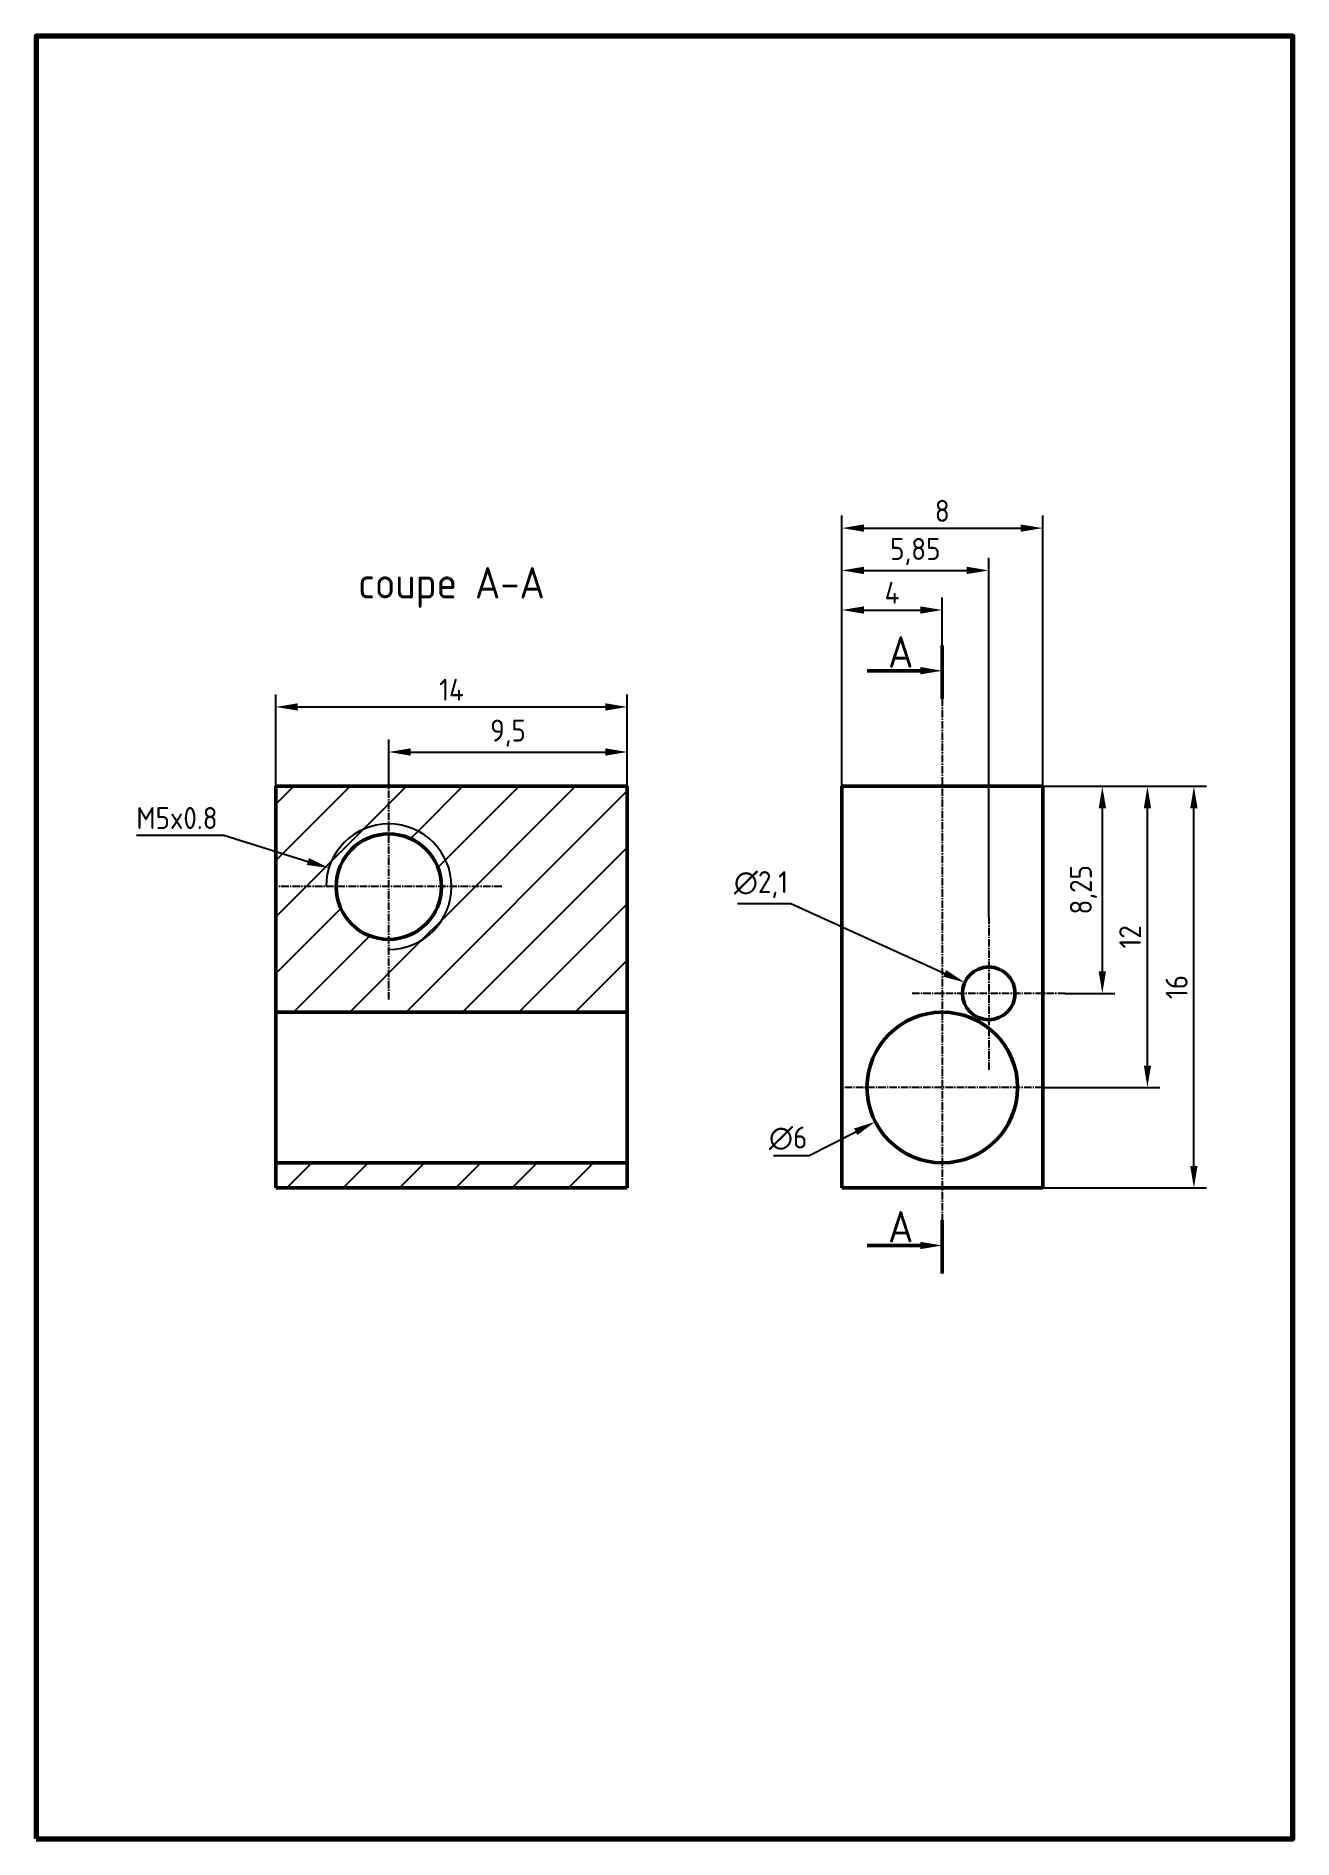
# Paper-space layout 'heater-block 6' of a CAD drawing. Header units: millimetres. Extents: x 0 to 200, y 0 to 287.
# The model-space entities are those that its viewports show. They can reach past a viewport. Long polylines and large blocks are cut down to what shows.
import ezdxf

# ---------------------------------------------------------------- set-up
doc = ezdxf.new("R2010")
doc.units = ezdxf.units.MM
doc.linetypes.add('AXES2', pattern=[28.575, 19.05, -3.175, 3.175, -3.175])
for name, color, linetype, lineweight in [('Axe', 242, 'AXES2', 25), ('Cadre', 39, 'Continuous', 70), ('Cotation', 94, 'Continuous', 25), ('Fin_0.25', 44, 'Continuous', 25), ('Fort_0.5', 30, 'Continuous', 50), ('Hachure', 191, 'Continuous', 25)]:
    doc.layers.add(name, color=color, linetype=linetype, lineweight=lineweight)
doc.styles.add('stylcotetecti', font='isocp.shx')
doc.dimstyles.new('mon ISO-25 tecti', dxfattribs={"dimscale": 0, "dimtxt": 3.5, "dimasz": 3.5, "dimexe": 2, "dimexo": 0, "dimgap": 1, "dimtad": 1, "dimtoh": 1, "dimtxsty": 'stylcotetecti', "dimcen": 0, "dimadec": 0, "dimazin": 2, "dimtfac": 1, "dimtofl": 0, "dimtmove": 0, "dimatfit": 3, "dimfxl": 0, "dimarcsym": 0})

# ---------------------------------------------------------------- blocks, each defined once
blk = doc.blocks.new('*D98')
at = {"layer": 'Cotation', "color": 0, "lineweight": -2}
for p, q in [((6369.297, 7158.175), (6369.297, 7165.696)), ((6370.172, 7165.196), (6372.422, 7165.196)), ((6373.297, 7161.66), (6373.297, 7165.696))]:
    blk.add_line(p, q, dxfattribs=at)
at = {"layer": 'Cotation', "color": 0}
for points in [[(6370.172, 7165.341), (6370.172, 7165.05), (6369.297, 7165.196)], [(6372.422, 7165.341), (6372.422, 7165.05), (6373.297, 7165.196)]]:
    blk.add_solid(points, dxfattribs=at)
at = {"layer": 'Defpoints', "color": 0}
for p in [(6373.297, 7165.196), (6373.297, 7161.66), (6369.297, 7158.175)]:
    blk.add_point(p, dxfattribs=at)
at = {"layer": 'Cotation', "color": 0, "insert": (6371.297, 7165.883), "char_height": 0.875, "attachment_point": 5, "style": 'stylcotetecti'}
blk.add_mtext('4', dxfattribs=at)
blk = doc.blocks.new('*D99')
at = {"layer": 'Cotation', "color": 0, "lineweight": -2}
for p, q in [((6369.297, 7158.175), (6369.297, 7167.273)), ((6370.172, 7166.773), (6374.272, 7166.773)), ((6375.147, 7152.975), (6375.147, 7167.273))]:
    blk.add_line(p, q, dxfattribs=at)
at = {"layer": 'Cotation', "color": 0}
for points in [[(6370.172, 7166.919), (6370.172, 7166.627), (6369.297, 7166.773)], [(6374.272, 7166.919), (6374.272, 7166.627), (6375.147, 7166.773)]]:
    blk.add_solid(points, dxfattribs=at)
at = {"layer": 'Defpoints', "color": 0}
for p in [(6375.147, 7166.773), (6369.297, 7158.175), (6375.147, 7152.975)]:
    blk.add_point(p, dxfattribs=at)
at = {"layer": 'Cotation', "color": 0, "insert": (6372.222, 7167.526), "char_height": 0.875, "attachment_point": 5, "style": 'stylcotetecti'}
blk.add_mtext('5,85', dxfattribs=at)
blk = doc.blocks.new('*D100')
at = {"layer": 'Cotation', "color": 0, "lineweight": -2}
for p, q in [((6369.297, 7158.175), (6369.297, 7168.959)), ((6377.297, 7158.175), (6377.297, 7168.959)), ((6370.172, 7168.459), (6376.422, 7168.459))]:
    blk.add_line(p, q, dxfattribs=at)
at = {"layer": 'Cotation', "color": 0}
for points in [[(6370.172, 7168.605), (6370.172, 7168.313), (6369.297, 7168.459)], [(6376.422, 7168.605), (6376.422, 7168.313), (6377.297, 7168.459)]]:
    blk.add_solid(points, dxfattribs=at)
at = {"layer": 'Defpoints', "color": 0}
for p in [(6377.297, 7168.459), (6369.297, 7158.175), (6377.297, 7158.175)]:
    blk.add_point(p, dxfattribs=at)
at = {"layer": 'Cotation', "color": 0, "insert": (6373.297, 7169.146), "char_height": 0.875, "attachment_point": 5, "style": 'stylcotetecti'}
blk.add_mtext('8', dxfattribs=at)
blk = doc.blocks.new('*D101')
at = {"layer": 'Cotation', "color": 0, "lineweight": -2}
for p, q in [((6377.297, 7158.175), (6380.174, 7158.175)), ((6379.674, 7150.8), (6379.674, 7157.3)), ((6378.197, 7149.925), (6380.174, 7149.925))]:
    blk.add_line(p, q, dxfattribs=at)
at = {"layer": 'Cotation', "color": 0}
for points in [[(6379.528, 7157.3), (6379.82, 7157.3), (6379.674, 7158.175)], [(6379.528, 7150.8), (6379.82, 7150.8), (6379.674, 7149.925)]]:
    blk.add_solid(points, dxfattribs=at)
at = {"layer": 'Defpoints', "color": 0}
for p in [(6377.297, 7158.175), (6379.674, 7158.175), (6378.197, 7149.925)]:
    blk.add_point(p, dxfattribs=at)
at = {"layer": 'Cotation', "color": 0, "insert": (6378.921, 7154.05), "char_height": 0.875, "attachment_point": 5, "rotation": 90, "style": 'stylcotetecti'}
blk.add_mtext('8,25', dxfattribs=at)
blk = doc.blocks.new('*D102')
at = {"layer": 'Cotation', "color": 0, "lineweight": -2}
for p, q in [((6377.297, 7158.175), (6381.97, 7158.175)), ((6381.47, 7147.05), (6381.47, 7157.3)), ((6377.297, 7146.175), (6381.97, 7146.175))]:
    blk.add_line(p, q, dxfattribs=at)
at = {"layer": 'Cotation', "color": 0}
for points in [[(6381.325, 7157.3), (6381.616, 7157.3), (6381.47, 7158.175)], [(6381.325, 7147.05), (6381.616, 7147.05), (6381.47, 7146.175)]]:
    blk.add_solid(points, dxfattribs=at)
at = {"layer": 'Defpoints', "color": 0}
for p in [(6377.297, 7158.175), (6381.47, 7158.175), (6377.297, 7146.175)]:
    blk.add_point(p, dxfattribs=at)
at = {"layer": 'Cotation', "color": 0, "insert": (6380.783, 7152.175), "char_height": 0.875, "attachment_point": 5, "rotation": 90, "style": 'stylcotetecti'}
blk.add_mtext('12', dxfattribs=at)
blk = doc.blocks.new('*D103')
at = {"layer": 'Cotation', "color": 0, "lineweight": -2}
for p, q in [((6377.297, 7158.175), (6383.821, 7158.175)), ((6383.321, 7143.05), (6383.321, 7157.3)), ((6377.297, 7142.175), (6383.821, 7142.175))]:
    blk.add_line(p, q, dxfattribs=at)
at = {"layer": 'Cotation', "color": 0}
for points in [[(6383.175, 7157.3), (6383.467, 7157.3), (6383.321, 7158.175)], [(6383.175, 7143.05), (6383.467, 7143.05), (6383.321, 7142.175)]]:
    blk.add_solid(points, dxfattribs=at)
at = {"layer": 'Defpoints', "color": 0}
for p in [(6377.297, 7158.175), (6383.321, 7158.175), (6377.297, 7142.175)]:
    blk.add_point(p, dxfattribs=at)
at = {"layer": 'Cotation', "color": 0, "insert": (6382.633, 7150.175), "char_height": 0.875, "attachment_point": 5, "rotation": 90, "style": 'stylcotetecti'}
blk.add_mtext('16', dxfattribs=at)
blk = doc.blocks.new('*D104')
at = {"layer": 'Cotation', "color": 0, "lineweight": -2}
for p, q in [((6351.245, 7158.175), (6351.245, 7160.039)), ((6352.12, 7159.539), (6359.87, 7159.539)), ((6360.745, 7158.175), (6360.745, 7160.039))]:
    blk.add_line(p, q, dxfattribs=at)
at = {"layer": 'Cotation', "color": 0}
for points in [[(6352.12, 7159.685), (6352.12, 7159.393), (6351.245, 7159.539)], [(6359.87, 7159.685), (6359.87, 7159.393), (6360.745, 7159.539)]]:
    blk.add_solid(points, dxfattribs=at)
at = {"layer": 'Defpoints', "color": 0}
for p in [(6360.745, 7159.539), (6351.245, 7158.175), (6360.745, 7158.175)]:
    blk.add_point(p, dxfattribs=at)
at = {"layer": 'Cotation', "color": 0, "insert": (6355.995, 7160.292), "char_height": 0.875, "attachment_point": 5, "style": 'stylcotetecti'}
blk.add_mtext('9,5', dxfattribs=at)
blk = doc.blocks.new('*D105')
at = {"layer": 'Cotation', "color": 0, "lineweight": -2}
for p, q in [((6346.745, 7158.175), (6346.745, 7161.834)), ((6360.745, 7158.175), (6360.745, 7161.834)), ((6347.62, 7161.334), (6359.87, 7161.334))]:
    blk.add_line(p, q, dxfattribs=at)
at = {"layer": 'Cotation', "color": 0}
for points in [[(6347.62, 7161.48), (6347.62, 7161.188), (6346.745, 7161.334)], [(6359.87, 7161.48), (6359.87, 7161.188), (6360.745, 7161.334)]]:
    blk.add_solid(points, dxfattribs=at)
at = {"layer": 'Defpoints', "color": 0}
for p in [(6360.745, 7161.334), (6346.745, 7158.175), (6360.745, 7158.175)]:
    blk.add_point(p, dxfattribs=at)
at = {"layer": 'Cotation', "color": 0, "insert": (6353.745, 7162.021), "char_height": 0.875, "attachment_point": 5, "style": 'stylcotetecti'}
blk.add_mtext('14', dxfattribs=at)
blk = doc.blocks.new('*D106')
at = {"layer": 'Cotation', "color": 0, "lineweight": -2}
for p, q in [((6365.133, 7153.502), (6367.264, 7153.502)), ((6367.264, 7153.502), (6373.394, 7150.721))]:
    blk.add_line(p, q, dxfattribs=at)
at = {"layer": 'Cotation', "color": 0}
blk.add_solid([(6373.454, 7150.853), (6373.333, 7150.588), (6374.191, 7150.359)], dxfattribs=at)
at = {"layer": 'Defpoints', "color": 0}
for p in [(6374.191, 7150.359), (6376.103, 7149.491)]:
    blk.add_point(p, dxfattribs=at)
at = {"layer": 'Cotation', "color": 0, "insert": (6366.074, 7154.255), "char_height": 0.875, "attachment_point": 5, "style": 'stylcotetecti'}
blk.add_mtext('∅2,1', dxfattribs=at)
blk = doc.blocks.new('*D107')
at = {"layer": 'Cotation', "color": 0, "lineweight": -2}
for p, q in [((6341.189, 7156.221), (6344.676, 7156.221)), ((6344.676, 7156.221), (6348.022, 7155.179))]:
    blk.add_line(p, q, dxfattribs=at)
at = {"layer": 'Cotation', "color": 0}
blk.add_solid([(6348.066, 7155.318), (6347.979, 7155.04), (6348.858, 7154.919)], dxfattribs=at)
at = {"layer": 'Defpoints', "color": 0}
for p in [(6348.858, 7154.919), (6353.632, 7153.432)]:
    blk.add_point(p, dxfattribs=at)
at = {"layer": 'Cotation', "color": 0, "insert": (6342.807, 7156.909), "char_height": 0.875, "attachment_point": 5, "style": 'stylcotetecti'}
blk.add_mtext('M5x0.8', dxfattribs=at)
blk = doc.blocks.new('*D108')
at = {"layer": 'Cotation', "color": 0, "lineweight": -2}
for p, q in [((6367.998, 7143.464), (6369.847, 7144.41)), ((6366.567, 7143.464), (6367.998, 7143.464))]:
    blk.add_line(p, q, dxfattribs=at)
at = {"layer": 'Cotation', "color": 0}
blk.add_solid([(6369.781, 7144.54), (6369.913, 7144.281), (6370.626, 7144.809)], dxfattribs=at)
at = {"layer": 'Defpoints', "color": 0}
for p in [(6375.967, 7147.542), (6370.626, 7144.809)]:
    blk.add_point(p, dxfattribs=at)
at = {"layer": 'Cotation', "color": 0, "insert": (6367.157, 7144.152), "char_height": 0.875, "attachment_point": 5, "style": 'stylcotetecti'}
blk.add_mtext('∅6', dxfattribs=at)

msp = doc.modelspace()

# ---------------------------------------------------------------- hatches: boundary and pattern name
at = {"layer": 'Hachure'}
h = msp.add_hatch(dxfattribs=at)
h.set_pattern_fill('ANSI31', color=256, scale=0.5, style=0)
h.set_pattern_definition([(45, (0, 58.615), (-1.12253202, 1.12253202), [])])
h.paths.add_polyline_path([(6360.745, 7149.175), (6360.745, 7158.175), (6351.245, 7158.175), (6351.245, 7156.675, -1), (6351.245, 7151.675), (6351.245, 7152.075, -0.414214), (6349.145, 7154.175), (6346.745, 7154.175), (6346.745, 7149.175)])
h.paths.add_polyline_path([(6351.245, 7156.675), (6351.245, 7158.175), (6346.745, 7158.175), (6346.745, 7154.175), (6348.745, 7154.175, -0.414214)], flags=17)
h.paths.add_polyline_path([(6351.245, 7156.275), (6351.245, 7156.675, 0.414214), (6348.745, 7154.175), (6349.145, 7154.175, -0.414214)], flags=16)
h.paths.add_polyline_path([(6353.345, 7154.175), (6353.745, 7154.175, 0.414214), (6351.245, 7156.675), (6351.245, 7156.275, -0.414214)], flags=17)
h.paths.add_polyline_path([(6351.245, 7152.075), (6351.245, 7151.675, 0.414214), (6353.745, 7154.175), (6353.345, 7154.175, -0.414214)], flags=17)
h.paths.add_polyline_path([(6346.745, 7143.175), (6346.745, 7142.175), (6360.745, 7142.175), (6360.745, 7143.175)])

# ---------------------------------------------------------------- linework, layer by layer
at = {"layer": 'Axe', "ltscale": 0.25}
for p, q in [((6373.297, 7161.66), (6373.297, 7140.882)), ((6351.245, 7149.675), (6351.245, 7158.175)), ((6355.745, 7154.175), (6346.745, 7154.175)), ((6375.147, 7152.975), (6375.147, 7146.875)), ((6378.197, 7149.925), (6372.097, 7149.925)), ((6377.297, 7146.175), (6369.297, 7146.175))]:
    msp.add_line(p, q, dxfattribs=at)
at = {"layer": 'Cotation', "lineweight": 50}
for p, q in [((6373.297, 7163.78), (6373.297, 7163.78)), ((6373.297, 7163.78), (6373.297, 7161.66)), ((6373.297, 7162.72), (6373.297, 7163.278)), ((6372.422, 7162.778), (6370.306, 7162.778)), ((6373.297, 7140.882), (6373.297, 7140.882)), ((6373.297, 7140.882), (6373.297, 7138.761)), ((6373.297, 7139.821), (6373.297, 7140.38)), ((6372.422, 7139.88), (6370.306, 7139.88))]:
    msp.add_line(p, q, dxfattribs=at)
for points in [[(6372.422, 7162.924), (6372.422, 7162.632), (6373.297, 7162.778)], [(6372.422, 7140.026), (6372.422, 7139.734), (6373.297, 7139.88)]]:
    msp.add_solid(points, dxfattribs=at)
at = {"layer": 'Fin_0.25'}
msp.add_arc((6351.245, 7154.175), 2.5, 270, 180, dxfattribs=at)
at = {"layer": 'Fort_0.5'}
for p, q in [((6360.745, 7158.175), (6346.745, 7158.175)), ((6346.745, 7158.175), (6346.745, 7142.175)), ((6360.745, 7142.175), (6360.745, 7158.175)), ((6377.297, 7158.175), (6369.297, 7158.175)), ((6369.297, 7158.175), (6369.297, 7142.175)), ((6377.297, 7142.175), (6377.297, 7158.175)), ((6360.745, 7149.175), (6346.745, 7149.175)), ((6360.745, 7149.175), (6346.745, 7149.175)), ((6360.745, 7143.175), (6346.745, 7143.175)), ((6360.745, 7143.175), (6346.745, 7143.175)), ((6346.745, 7142.175), (6360.745, 7142.175)), ((6369.297, 7142.175), (6377.297, 7142.175))]:
    msp.add_line(p, q, dxfattribs=at)
for centre, radius in [((6351.245, 7154.175), 2.1), ((6375.147, 7149.925), 1.05), ((6373.297, 7146.175), 3)]:
    msp.add_circle(centre, radius, dxfattribs=at)

# ---------------------------------------------------------------- texts
at = {"layer": 'Cotation', "lineweight": 50, "char_height": 1.25, "attachment_point": 5, "style": 'stylcotetecti'}
for s, insert in [('coupe A-A', (6353.745, 7166.093)), ('A', (6371.641, 7163.525)), ('A', (6371.641, 7140.627))]:
    msp.add_mtext(s, dxfattribs=dict(at, insert=insert))

# ---------------------------------------------------------------- dimensions: what is measured, and where the dimension line sits
at = {"layer": 'Cotation'}
for base, p1, p2, picture, middle in [((6377.297, 7168.459), (6369.297, 7158.175), (6377.297, 7158.175), '*D100', (6373.297, 7169.146)), ((6375.147, 7166.773), (6369.297, 7158.175), (6375.147, 7152.975), '*D99', (6372.222, 7167.526)), ((6373.297, 7165.196), (6369.297, 7158.175), (6373.297, 7161.66), '*D98', (6371.297, 7165.883)), ((6360.745, 7161.334), (6346.745, 7158.175), (6360.745, 7158.175), '*D105', (6353.745, 7162.021)), ((6360.745, 7159.539), (6351.245, 7158.175), (6360.745, 7158.175), '*D104', (6355.995, 7160.292))]:
    dim = msp.add_linear_dim(base=base, p1=p1, p2=p2, dimstyle='mon ISO-25 tecti', override={"dimscale": 0.25}, dxfattribs=at)
    dim.commit()
    dim.dimension.update_dxf_attribs({"geometry": picture, "text_midpoint": middle})
for base, p1, picture, middle in [((6379.674, 7158.175), (6378.197, 7149.925), '*D101', (6378.921, 7154.05)), ((6381.47, 7158.175), (6377.297, 7146.175), '*D102', (6380.783, 7152.175)), ((6383.321, 7158.175), (6377.297, 7142.175), '*D103', (6382.633, 7150.175))]:
    dim = msp.add_linear_dim(base=base, p1=p1, p2=(6377.297, 7158.175), angle=90, dimstyle='mon ISO-25 tecti', override={"dimscale": 0.25}, dxfattribs=at)
    dim.commit()
    dim.dimension.update_dxf_attribs({"geometry": picture, "text_midpoint": middle})
dim = msp.add_diameter_dim_2p(p1=(6353.632, 7153.432), p2=(6348.858, 7154.919), text='M5x0.8', dimstyle='mon ISO-25 tecti', override={"dimscale": 0.25}, dxfattribs=at)
dim.commit()
dim.dimension.update_dxf_attribs({"geometry": '*D107', "text_midpoint": (6342.807, 7156.221), "dimtype": 163})
for p1, p2, picture, middle in [((6376.103, 7149.491), (6374.191, 7150.359), '*D106', (6366.074, 7153.502)), ((6375.967, 7147.542), (6370.626, 7144.809), '*D108', (6367.157, 7143.464))]:
    dim = msp.add_diameter_dim_2p(p1=p1, p2=p2, dimstyle='mon ISO-25 tecti', override={"dimscale": 0.25}, dxfattribs=at)
    dim.commit()
    dim.dimension.update_dxf_attribs({"geometry": picture, "text_midpoint": middle, "dimtype": 163})

psp = doc.layouts.new('heater-block 6')

# ---------------------------------------------------------------- linework, layer by layer
at = {"layer": 'Cadre'}
psp.add_lwpolyline([(0, 0), (200.3, 0), (200.3, 287.3), (0, 287.3)], close=True, dxfattribs=at)

# ---------------------------------------------------------------- viewports
at = {"layer": 'Cotation'}
psp.add_viewport(center=(100.15, 143.65), size=(200.3, 287.295), view_center_point=(6362.23, 7152.15), view_height=71.8238, dxfattribs=at)

doc.saveas('drawing.dxf')
